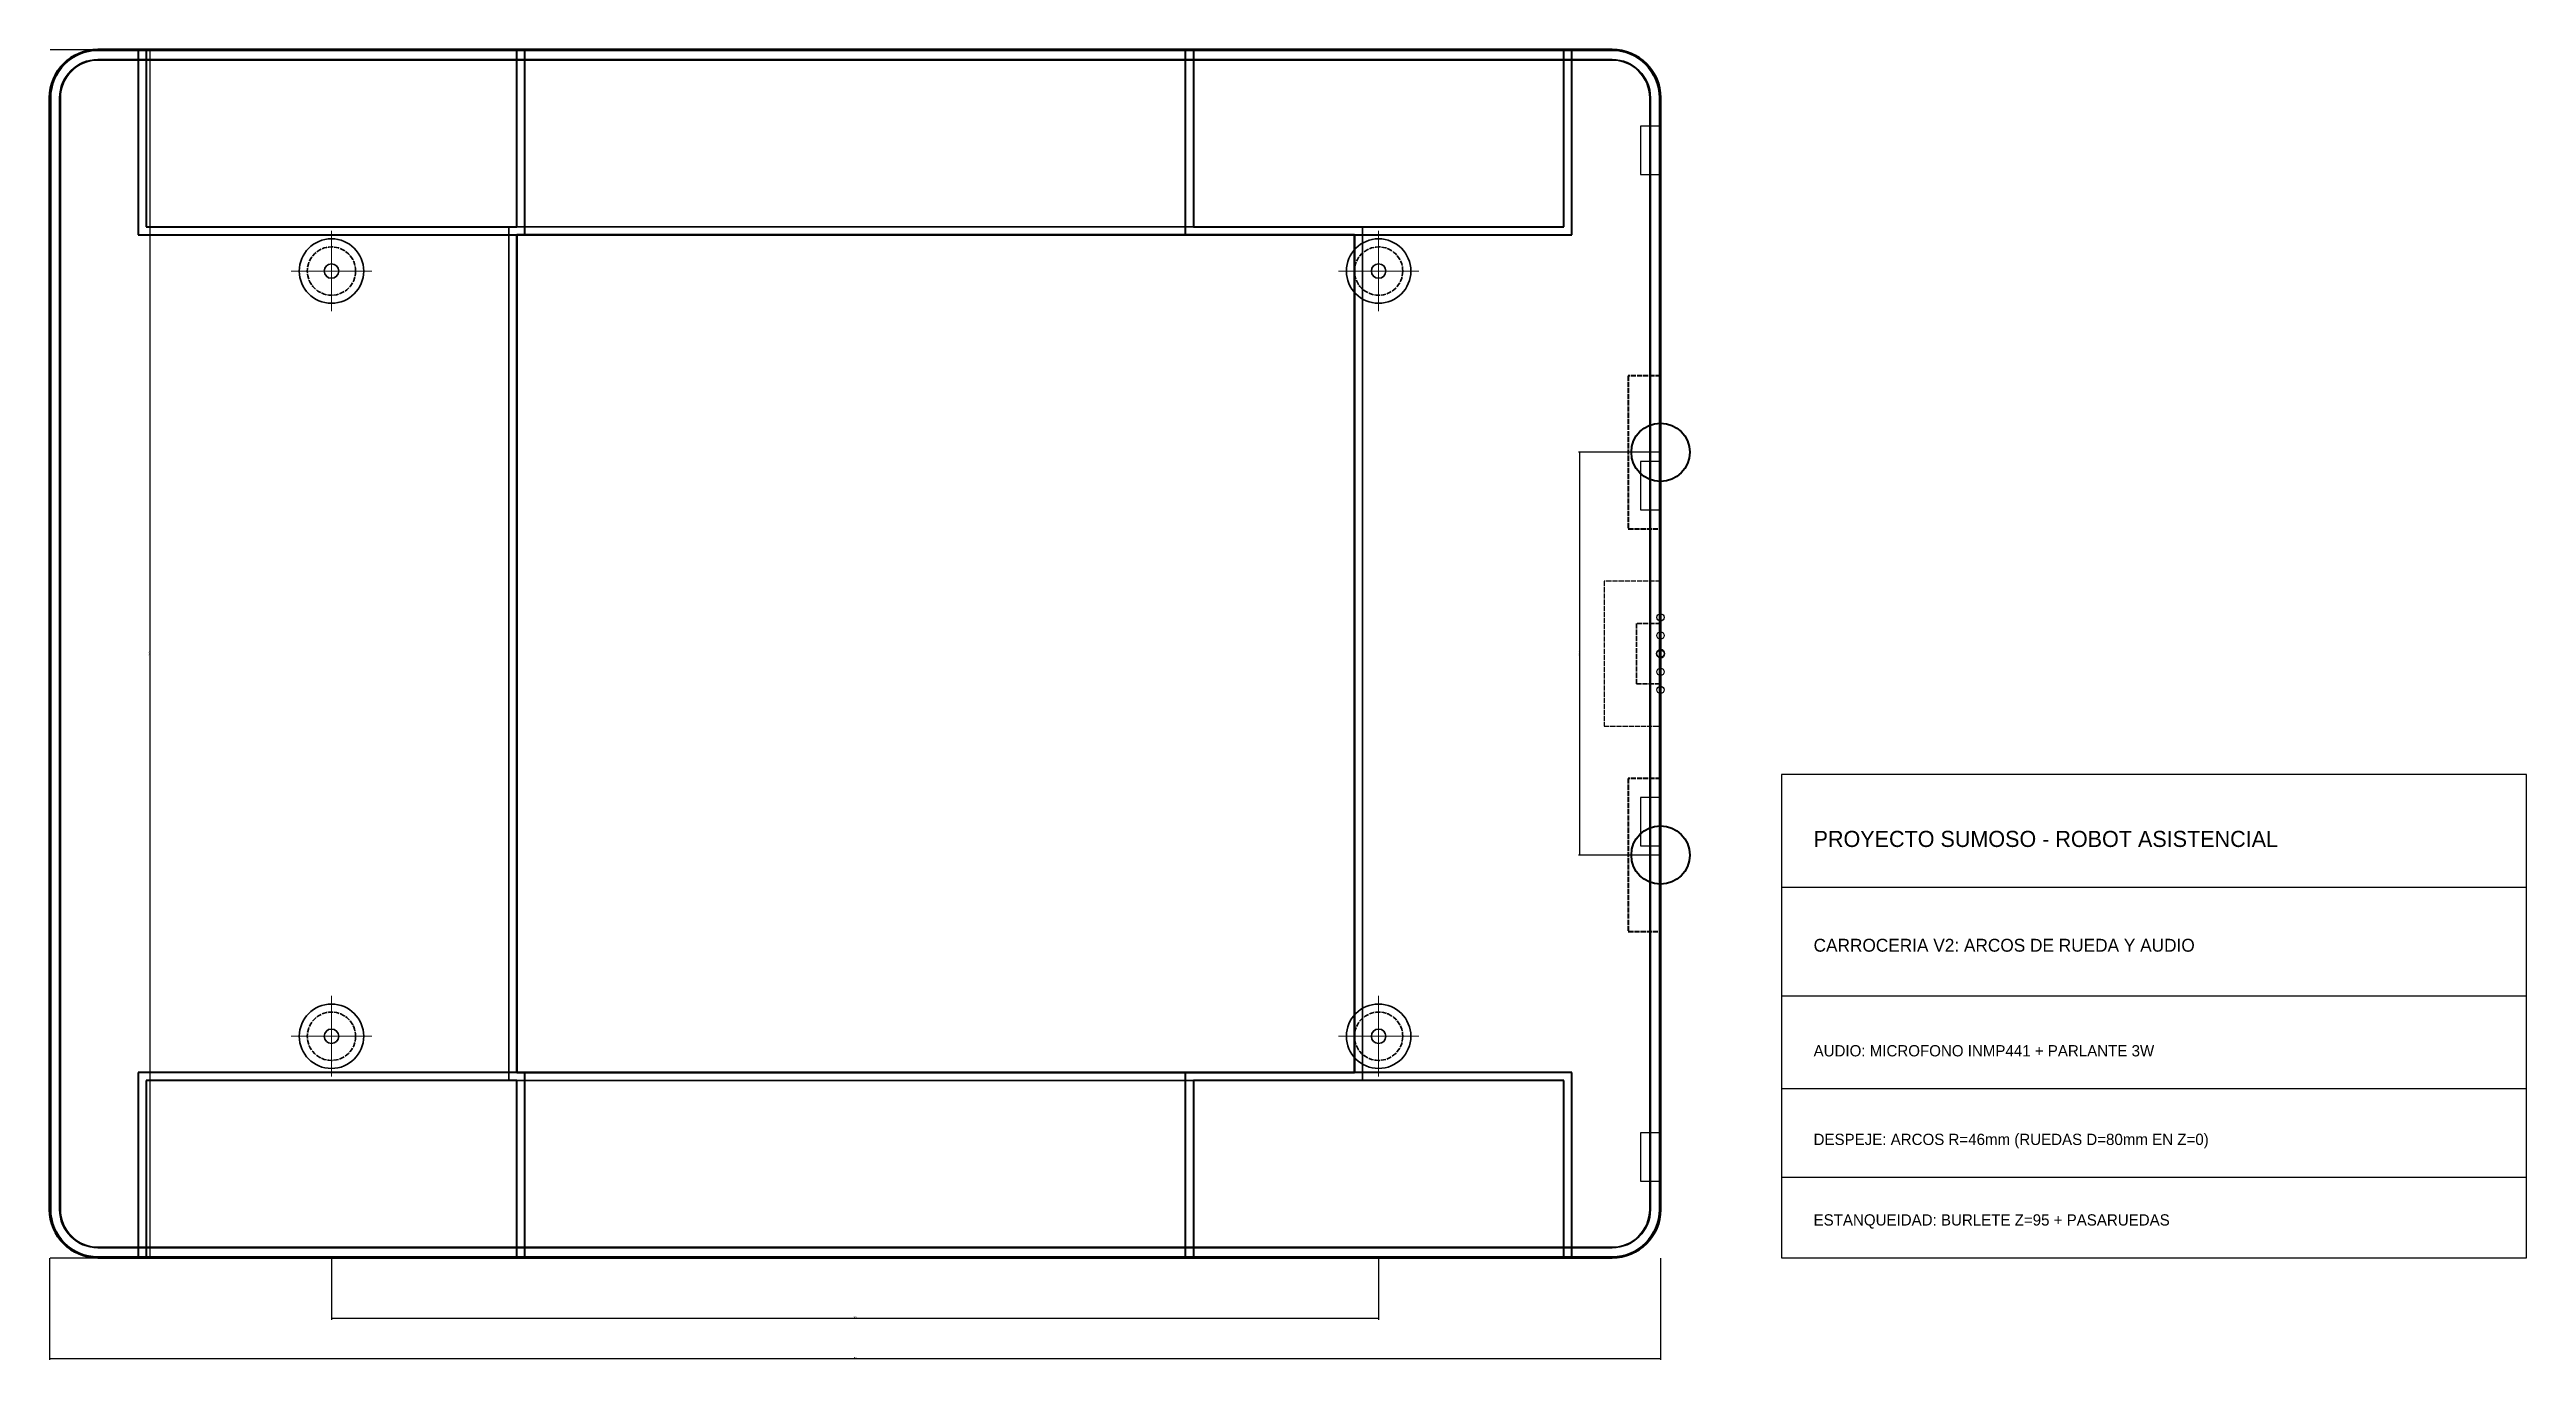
# Model space of a CAD drawing. Header units: metres. Extents: x 0 to 615, y -25 to 300.
import ezdxf

# ---------------------------------------------------------------- set-up
doc = ezdxf.new("R2010")
doc.units = ezdxf.units.M
doc.linetypes.add('DASHED', pattern=[1.524, 1.27, -0.254])
for name, color, linetype, lineweight in [('01_PERIMETRO_EXTERIOR', 7, 'Continuous', 50), ('02_PERIMETRO_INTERIOR', 4, 'Continuous', 35), ('03_APERTURA_BALANZA', 1, 'Continuous', 50), ('04_CUELLO_LABERINTO', 6, 'Continuous', 35), ('05_TORRETAS_M3', 2, 'Continuous', 35), ('06_GUARDABARROS_SELLADOS', 3, 'Continuous', 40), ('07_ARCOS_RUEDA_LATERAL', 1, 'Continuous', 40), ('08_RANURA_BURLETE_Z95', 5, 'Continuous', 30), ('09_OJOS_SH1106_FRONTAL', 4, 'Continuous', 40), ('10_MICROFONO_MEMS', 2, 'Continuous', 35), ('11_PARLANTE_3W_REJILLA', 6, 'Continuous', 30), ('12_TRONERAS_TOF', 3, 'Continuous', 30), ('13_COTAS_DIMENSIONES', 9, 'Continuous', 18), ('14_TEXTO_ROTULO', 7, 'Continuous', 25)]:
    doc.layers.add(name, color=color, linetype=linetype, lineweight=lineweight)
doc.styles.add('OpenSansCondensed-Light', font='OpenSansCondensed-Light.ttf')
doc.dimstyles.new('EZDXF', dxfattribs={"dimtxt": 0.25, "dimasz": 0.175, "dimexe": 0.375, "dimexo": 0.125, "dimgap": 0.1, "dimtad": 1, "dimlfac": 100, "dimzin": 12, "dimdsep": 46, "dimtxsty": 'OpenSansCondensed-Light', "dimblk": 'ARCHTICK', "dimcen": 2.5, "dimazin": 3, "dimtfac": 0.5, "dimtmove": 2, "dimatfit": 3, "dimarcsym": 0})

# ---------------------------------------------------------------- blocks, each defined once
blk = doc.blocks.new('_ARCHTICK')
at = {"color": 0, "linetype": 'ByBlock', "const_width": 0.15}
blk.add_lwpolyline([(-0.5, -0.5), (0.5, 0.5)], dxfattribs=at)

msp = doc.modelspace()

# ---------------------------------------------------------------- linework, layer by layer
at = {"layer": '01_PERIMETRO_EXTERIOR'}
for p, q in [((388, 300), (12, 300)), ((0, 288), (0, 12)), ((400, 12), (400, 288)), ((12, 0), (388, 0))]:
    msp.add_line(p, q, dxfattribs=at)
for centre, start, end in [((12, 288), 90, 180), ((388, 288), 0, 90), ((12, 12), 180, 270), ((388, 12), 270, 360)]:
    msp.add_arc(centre, 12, start, end, dxfattribs=at)
at = {"layer": '02_PERIMETRO_INTERIOR'}
for p, q in [((388, 297.5), (12, 297.5)), ((2.5, 288), (2.5, 12)), ((397.5, 12), (397.5, 288)), ((12, 2.5), (388, 2.5))]:
    msp.add_line(p, q, dxfattribs=at)
for centre, start, end in [((12, 288), 90, 180), ((388, 288), 0, 90), ((12, 12), 180, 270), ((388, 12), 270, 360)]:
    msp.add_arc(centre, 9.5, start, end, dxfattribs=at)
at = {"layer": '03_APERTURA_BALANZA'}
for p, q in [((324, 254), (116, 254)), ((116, 254), (116, 46)), ((324, 46), (324, 254)), ((116, 46), (324, 46))]:
    msp.add_line(p, q, dxfattribs=at)
at = {"layer": '04_CUELLO_LABERINTO'}
for p, q in [((326, 256), (114, 256)), ((114, 256), (114, 44)), ((326, 44), (326, 256)), ((114, 44), (326, 44))]:
    msp.add_line(p, q, dxfattribs=at)
at = {"layer": '05_TORRETAS_M3'}
for centre, radius in [((70, 245), 8), ((330, 245), 8), ((70, 245), 1.8), ((330, 245), 1.8), ((70, 55), 8), ((330, 55), 8), ((70, 55), 1.8), ((330, 55), 1.8)]:
    msp.add_circle(centre, radius, dxfattribs=at)
at = {"layer": '05_TORRETAS_M3', "linetype": 'DASHED'}
for centre in [(70, 245), (330, 245), (70, 55), (330, 55)]:
    msp.add_circle(centre, 6, dxfattribs=at)
at = {"layer": '06_GUARDABARROS_SELLADOS'}
for p, q in [((118, 300), (22, 300)), ((22, 300), (22, 254)), ((118, 254), (118, 300)), ((378, 300), (282, 300)), ((282, 300), (282, 254)), ((378, 254), (378, 300)), ((22, 254), (118, 254)), ((282, 254), (378, 254)), ((118, 46), (22, 46)), ((22, 46), (22, 0)), ((118, 0), (118, 46)), ((378, 46), (282, 46)), ((282, 46), (282, 0)), ((378, 0), (378, 46)), ((22, 0), (118, 0)), ((282, 0), (378, 0))]:
    msp.add_line(p, q, dxfattribs=at)
at = {"layer": '07_ARCOS_RUEDA_LATERAL'}
for p, q in [((116, 300), (24, 300)), ((24, 300), (24, 256)), ((116, 256), (116, 300)), ((376, 300), (284, 300)), ((284, 300), (284, 256)), ((376, 256), (376, 300)), ((24, 256), (116, 256)), ((284, 256), (376, 256)), ((116, 44), (24, 44)), ((24, 44), (24, 0)), ((116, 0), (116, 44)), ((376, 44), (284, 44)), ((284, 44), (284, 0)), ((376, 0), (376, 44)), ((24, 0), (116, 0)), ((284, 0), (376, 0))]:
    msp.add_line(p, q, dxfattribs=at)
at = {"layer": '08_RANURA_BURLETE_Z95'}
for p, q in [((388, 299.7), (12, 299.7)), ((388, 297.3), (12, 297.3)), ((0.3, 288), (0.3, 12)), ((2.7, 288), (2.7, 12)), ((397.3, 12), (397.3, 288)), ((399.7, 12), (399.7, 288)), ((12, 2.7), (388, 2.7)), ((12, 0.3), (388, 0.3))]:
    msp.add_line(p, q, dxfattribs=at)
for centre, radius, start, end in [((12, 288), 11.7, 90, 180), ((12, 288), 9.3, 90, 180), ((388, 288), 11.7, 0, 90), ((388, 288), 9.3, 0, 90), ((12, 12), 11.7, 180, 270), ((12, 12), 9.3, 180, 270), ((388, 12), 11.7, 270, 360), ((388, 12), 9.3, 270, 360)]:
    msp.add_arc(centre, radius, start, end, dxfattribs=at)
at = {"layer": '09_OJOS_SH1106_FRONTAL', "linetype": 'DASHED'}
for p, q in [((400, 219), (392, 219)), ((392, 219), (392, 181)), ((400, 181), (400, 219)), ((392, 181), (400, 181)), ((400, 119), (392, 119)), ((392, 119), (392, 81)), ((400, 81), (400, 119)), ((392, 81), (400, 81))]:
    msp.add_line(p, q, dxfattribs=at)
at = {"layer": '09_OJOS_SH1106_FRONTAL'}
for centre in [(400, 200), (400, 100)]:
    msp.add_circle(centre, 7.25, dxfattribs=at)
at = {"layer": '10_MICROFONO_MEMS', "linetype": 'DASHED'}
for p, q in [((400, 157.5), (394, 157.5)), ((394, 157.5), (394, 142.5)), ((400, 142.5), (400, 157.5)), ((394, 142.5), (400, 142.5))]:
    msp.add_line(p, q, dxfattribs=at)
at = {"layer": '10_MICROFONO_MEMS'}
msp.add_circle((400, 150), 1, dxfattribs=at)
at = {"layer": '11_PARLANTE_3W_REJILLA', "linetype": 'DASHED'}
for p, q in [((400, 168), (386, 168)), ((386, 168), (386, 132)), ((400, 132), (400, 168)), ((386, 132), (400, 132))]:
    msp.add_line(p, q, dxfattribs=at)
at = {"layer": '11_PARLANTE_3W_REJILLA'}
for centre in [(400, 159), (400, 154.5), (400, 154.5), (400, 154.5), (400, 150), (400, 150), (400, 150), (400, 150), (400, 150), (400, 145.5), (400, 145.5), (400, 145.5), (400, 141)]:
    msp.add_circle(centre, 0.9, dxfattribs=at)
at = {"layer": '12_TRONERAS_TOF'}
for p, q in [((400, 281), (395, 281)), ((395, 281), (395, 269)), ((400, 269), (400, 281)), ((395, 269), (400, 269)), ((400, 197.7), (395, 197.7)), ((395, 197.7), (395, 185.7)), ((400, 185.7), (400, 197.7)), ((395, 185.7), (400, 185.7)), ((400, 114.3), (395, 114.3)), ((395, 114.3), (395, 102.3)), ((400, 102.3), (400, 114.3)), ((395, 102.3), (400, 102.3)), ((400, 31), (395, 31)), ((395, 31), (395, 19)), ((400, 19), (400, 31)), ((395, 19), (400, 19))]:
    msp.add_line(p, q, dxfattribs=at)
at = {"layer": '13_COTAS_DIMENSIONES'}
for p, q in [((70, 235), (70, 255)), ((330, 235), (330, 255)), ((60, 245), (80, 245)), ((320, 245), (340, 245)), ((70, 45), (70, 65)), ((330, 45), (330, 65)), ((60, 55), (80, 55)), ((320, 55), (340, 55))]:
    msp.add_line(p, q, dxfattribs=at)
at = {"layer": '14_TEXTO_ROTULO'}
for p, q in [((615, 120), (430, 120)), ((430, 120), (430, 0)), ((615, 0), (615, 120)), ((430, 92), (615, 92)), ((430, 65), (615, 65)), ((430, 42), (615, 42)), ((430, 20), (615, 20)), ((430, 0), (615, 0))]:
    msp.add_line(p, q, dxfattribs=at)

# ---------------------------------------------------------------- texts
for s, height, p in [('PROYECTO SUMOSO - ROBOT ASISTENCIAL', 4, (438, 102)), ('CARROCERIA V2: ARCOS DE RUEDA Y AUDIO', 3.2, (438, 76)), ('AUDIO: MICROFONO INMP441 + PARLANTE 3W', 2.8, (438, 50)), ('DESPEJE: ARCOS R=46mm (RUEDAS D=80mm EN Z=0)', 2.8, (438, 28)), ('ESTANQUEIDAD: BURLETE Z=95 + PASARUEDAS', 2.8, (438, 8))]:
    msp.add_text(s, height=height, dxfattribs=at).set_placement(p)

# ---------------------------------------------------------------- dimensions: what is measured, and where the dimension line sits
at = {"layer": '13_COTAS_DIMENSIONES'}
for base, p1, p2 in [((25, 0), (0, 0), (0, 300)), ((380, 100), (400, 100), (400, 200))]:
    msp.add_linear_dim(base=base, p1=p1, p2=p2, angle=90, dimstyle='EZDXF', override={"dimpost": '<>'}, dxfattribs=at).render()
for base, p1, p2 in [((0, -25), (0, 0), (400, 0)), ((70, -15), (70, 0), (330, 0))]:
    msp.add_linear_dim(base=base, p1=p1, p2=p2, dimstyle='EZDXF', override={"dimpost": '<>'}, dxfattribs=at).render()

doc.saveas('drawing.dxf')
